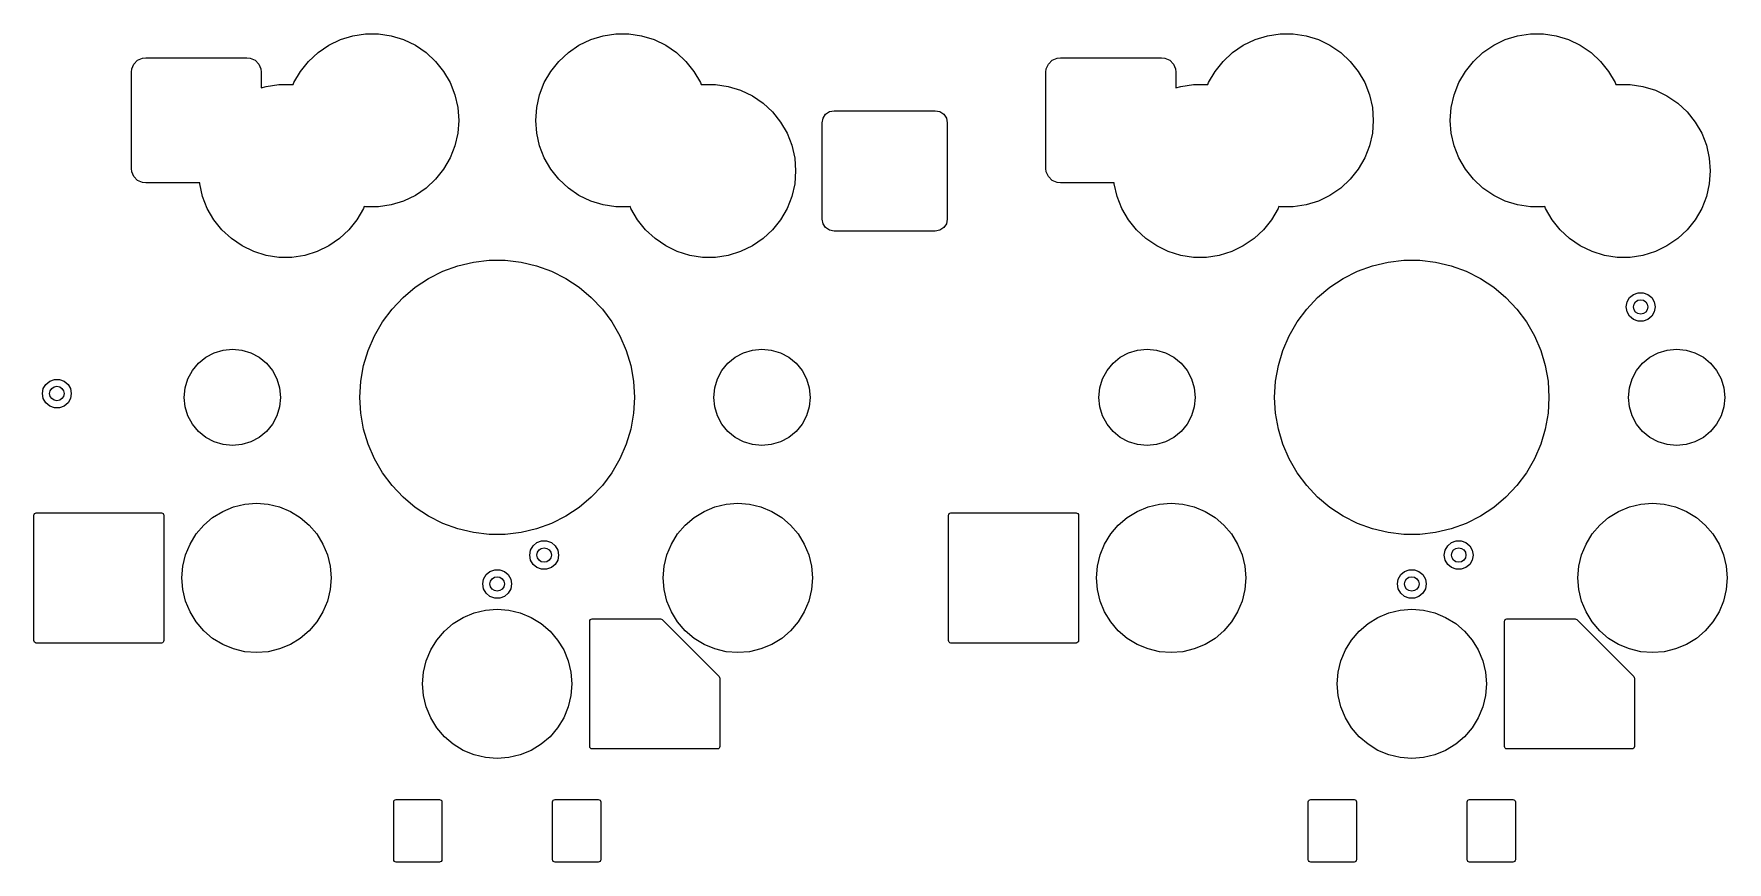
# Model space of a CAD drawing. Extents: x 2.57 to 8.57, y -5.78 to -1.88.
# Drawn here: x 5.727 to 7.111, y -3.582 to -2.905 of the extents above; entities that cross this region are included whole.
import ezdxf

# ---------------------------------------------------------------- set-up
doc = ezdxf.new("R2010")
doc.units = 0
doc.header["$MEASUREMENT"] = 0
doc.layers.add('BLACK', color=7, linetype='CONTINUOUS')

msp = doc.modelspace()

# ---------------------------------------------------------------- linework, layer by layer
at = {"layer": 'BLACK', "linetype": 'CONTINUOUS'}
for p, q in [((5.9773, -2.9101), (5.9874, -2.907)), ((5.9874, -2.907), (5.9979, -2.9054)), ((5.9979, -2.9054), (6.0084, -2.9054)), ((6.0084, -2.9054), (6.0189, -2.907)), ((6.0189, -2.907), (6.029, -2.9101)), ((6.182, -2.9101), (6.1921, -2.907)), ((6.1921, -2.907), (6.2026, -2.9054)), ((6.2026, -2.9054), (6.2132, -2.9054)), ((6.2132, -2.9054), (6.2236, -2.907)), ((6.2236, -2.907), (6.2338, -2.9101)), ((6.7253, -2.9101), (6.7354, -2.907)), ((6.7354, -2.907), (6.7459, -2.9054)), ((6.7459, -2.9054), (6.7565, -2.9054)), ((6.7565, -2.9054), (6.767, -2.907)), ((6.767, -2.907), (6.7771, -2.9101)), ((6.93, -2.9101), (6.9401, -2.907)), ((6.9401, -2.907), (6.9506, -2.9054)), ((6.9506, -2.9054), (6.9612, -2.9054)), ((6.9612, -2.9054), (6.9717, -2.907)), ((6.9717, -2.907), (6.9818, -2.9101)), ((5.9512, -2.9279), (5.959, -2.9207)), ((5.959, -2.9207), (5.9677, -2.9147)), ((5.9677, -2.9147), (5.9773, -2.9101)), ((6.029, -2.9101), (6.0386, -2.9147)), ((6.0386, -2.9147), (6.0473, -2.9207)), ((6.0473, -2.9207), (6.0551, -2.9279)), ((6.1559, -2.9279), (6.1637, -2.9207)), ((6.1637, -2.9207), (6.1724, -2.9147)), ((6.1724, -2.9147), (6.182, -2.9101)), ((6.2338, -2.9101), (6.2433, -2.9147)), ((6.2433, -2.9147), (6.2521, -2.9207)), ((6.2521, -2.9207), (6.2598, -2.9279)), ((6.6992, -2.9279), (6.707, -2.9207)), ((6.707, -2.9207), (6.7157, -2.9147)), ((6.7157, -2.9147), (6.7253, -2.9101)), ((6.7771, -2.9101), (6.7866, -2.9147)), ((6.7866, -2.9147), (6.7954, -2.9207)), ((6.7954, -2.9207), (6.8031, -2.9279)), ((6.904, -2.9279), (6.9117, -2.9207)), ((6.9117, -2.9207), (6.9205, -2.9147)), ((6.9205, -2.9147), (6.93, -2.9101)), ((6.9818, -2.9101), (6.9913, -2.9147)), ((6.9913, -2.9147), (7.0001, -2.9207)), ((7.0001, -2.9207), (7.0079, -2.9279)), ((5.8063, -2.9367), (5.8066, -2.934)), ((5.8066, -2.934), (5.8084, -2.9301)), ((5.8084, -2.9301), (5.8114, -2.927)), ((5.8114, -2.927), (5.8154, -2.9252)), ((5.8154, -2.9252), (5.8181, -2.9249)), ((5.8181, -2.9249), (5.9008, -2.9249)), ((5.9008, -2.9249), (5.9035, -2.9252)), ((5.9035, -2.9252), (5.9075, -2.927)), ((5.9075, -2.927), (5.9105, -2.9301)), ((5.9105, -2.9301), (5.9123, -2.934)), ((5.9123, -2.934), (5.9126, -2.9367)), ((5.9446, -2.9362), (5.9512, -2.9279)), ((6.0551, -2.9279), (6.0617, -2.9362)), ((6.1493, -2.9362), (6.1559, -2.9279)), ((6.2598, -2.9279), (6.2664, -2.9362)), ((6.5543, -2.9367), (6.5546, -2.934)), ((6.5546, -2.934), (6.5564, -2.9301)), ((6.5564, -2.9301), (6.5595, -2.927)), ((6.5595, -2.927), (6.5634, -2.9252)), ((6.5634, -2.9252), (6.5661, -2.9249)), ((6.5661, -2.9249), (6.6488, -2.9249)), ((6.6488, -2.9249), (6.6515, -2.9252)), ((6.6515, -2.9252), (6.6555, -2.927)), ((6.6555, -2.927), (6.6586, -2.9301)), ((6.6586, -2.9301), (6.6603, -2.934)), ((6.6603, -2.934), (6.6606, -2.9367)), ((6.6926, -2.9362), (6.6992, -2.9279)), ((6.8031, -2.9279), (6.8097, -2.9362)), ((6.8974, -2.9362), (6.904, -2.9279)), ((7.0079, -2.9279), (7.0145, -2.9362)), ((5.8063, -3.0155), (5.8063, -2.9367)), ((5.9126, -2.9367), (5.9126, -2.9496)), ((5.9126, -2.9496), (5.9165, -2.9483)), ((5.9165, -2.9483), (5.927, -2.9468)), ((5.927, -2.9468), (5.9376, -2.9468)), ((5.9376, -2.9468), (5.9387, -2.9469)), ((5.9387, -2.9469), (5.9393, -2.9453)), ((5.9393, -2.9453), (5.9446, -2.9362)), ((6.0617, -2.9362), (6.067, -2.9453)), ((6.067, -2.9453), (6.0709, -2.9552)), ((6.1402, -2.9552), (6.144, -2.9453)), ((6.144, -2.9453), (6.1493, -2.9362)), ((6.2664, -2.9362), (6.2717, -2.9453)), ((6.2717, -2.9453), (6.2723, -2.9469)), ((6.2723, -2.9469), (6.2734, -2.9468)), ((6.2734, -2.9468), (6.284, -2.9468)), ((6.284, -2.9468), (6.2945, -2.9483)), ((6.2945, -2.9483), (6.3046, -2.9515)), ((6.5543, -3.0155), (6.5543, -2.9367)), ((6.6606, -2.9367), (6.6606, -2.9496)), ((6.6606, -2.9496), (6.6645, -2.9483)), ((6.6645, -2.9483), (6.675, -2.9468)), ((6.675, -2.9468), (6.6856, -2.9468)), ((6.6856, -2.9468), (6.6867, -2.9469)), ((6.6867, -2.9469), (6.6873, -2.9453)), ((6.6873, -2.9453), (6.6926, -2.9362)), ((6.8097, -2.9362), (6.815, -2.9453)), ((6.815, -2.9453), (6.8189, -2.9552)), ((6.8882, -2.9552), (6.8921, -2.9453)), ((6.8921, -2.9453), (6.8974, -2.9362)), ((7.0145, -2.9362), (7.0198, -2.9453)), ((7.0198, -2.9453), (7.0204, -2.9469)), ((7.0204, -2.9469), (7.0215, -2.9468)), ((7.0215, -2.9468), (7.0321, -2.9468)), ((7.0321, -2.9468), (7.0425, -2.9483)), ((7.0425, -2.9483), (7.0527, -2.9515)), ((6.0709, -2.9552), (6.0732, -2.9655)), ((6.1378, -2.9655), (6.1402, -2.9552)), ((6.3046, -2.9515), (6.3142, -2.9561)), ((6.3142, -2.9561), (6.3229, -2.962)), ((6.3229, -2.962), (6.3307, -2.9692)), ((6.8189, -2.9552), (6.8213, -2.9655)), ((6.8858, -2.9655), (6.8882, -2.9552)), ((7.0527, -2.9515), (7.0622, -2.9561)), ((7.0622, -2.9561), (7.071, -2.962)), ((7.071, -2.962), (7.0787, -2.9692)), ((6.0732, -2.9655), (6.074, -2.9761)), ((6.074, -2.9761), (6.0732, -2.9867)), ((6.137, -2.9761), (6.1378, -2.9655)), ((6.1378, -2.9867), (6.137, -2.9761)), ((6.3307, -2.9692), (6.3373, -2.9775)), ((6.3713, -2.9781), (6.372, -2.9743)), ((6.372, -2.9743), (6.3741, -2.9711)), ((6.3741, -2.9711), (6.3773, -2.969)), ((6.3773, -2.969), (6.3811, -2.9682)), ((6.3811, -2.9682), (6.4638, -2.9682)), ((6.4638, -2.9682), (6.4675, -2.969)), ((6.4675, -2.969), (6.4707, -2.9711)), ((6.4707, -2.9711), (6.4729, -2.9743)), ((6.4729, -2.9743), (6.4736, -2.9781)), ((6.8213, -2.9655), (6.822, -2.9761)), ((6.822, -2.9761), (6.8213, -2.9867)), ((6.885, -2.9761), (6.8858, -2.9655)), ((6.8858, -2.9867), (6.885, -2.9761)), ((7.0787, -2.9692), (7.0853, -2.9775)), ((6.0732, -2.9867), (6.0709, -2.997)), ((6.1402, -2.997), (6.1378, -2.9867)), ((6.3373, -2.9775), (6.3426, -2.9867)), ((6.3426, -2.9867), (6.3465, -2.9965)), ((6.3713, -3.0568), (6.3713, -2.9781)), ((6.4736, -2.9781), (6.4736, -3.0568)), ((6.8213, -2.9867), (6.8189, -2.997)), ((6.8882, -2.997), (6.8858, -2.9867)), ((7.0853, -2.9775), (7.0906, -2.9867)), ((7.0906, -2.9867), (7.0945, -2.9965)), ((6.0709, -2.997), (6.067, -3.0068)), ((6.144, -3.0068), (6.1402, -2.997)), ((6.3465, -2.9965), (6.3488, -3.0069)), ((6.8189, -2.997), (6.815, -3.0068)), ((6.8921, -3.0068), (6.8882, -2.997)), ((7.0945, -2.9965), (7.0968, -3.0069)), ((5.8066, -3.0182), (5.8063, -3.0155)), ((5.8084, -3.0221), (5.8066, -3.0182)), ((6.0617, -3.016), (6.0551, -3.0243)), ((6.067, -3.0068), (6.0617, -3.016)), ((6.1493, -3.016), (6.144, -3.0068)), ((6.1559, -3.0243), (6.1493, -3.016)), ((6.3488, -3.0069), (6.3496, -3.0174)), ((6.3496, -3.0174), (6.3488, -3.028)), ((6.5546, -3.0182), (6.5543, -3.0155)), ((6.5564, -3.0221), (6.5546, -3.0182)), ((6.8097, -3.016), (6.8031, -3.0243)), ((6.815, -3.0068), (6.8097, -3.016)), ((6.8974, -3.016), (6.8921, -3.0068)), ((6.904, -3.0243), (6.8974, -3.016)), ((7.0968, -3.0069), (7.0976, -3.0174)), ((7.0976, -3.0174), (7.0968, -3.028)), ((5.8114, -3.0252), (5.8084, -3.0221)), ((5.8154, -3.027), (5.8114, -3.0252)), ((5.8181, -3.0273), (5.8154, -3.027)), ((5.8622, -3.0273), (5.8181, -3.0273)), ((5.8622, -3.028), (5.8622, -3.0273)), ((5.8646, -3.0383), (5.8622, -3.028)), ((6.0473, -3.0315), (6.0386, -3.0375)), ((6.0551, -3.0243), (6.0473, -3.0315)), ((6.1637, -3.0315), (6.1559, -3.0243)), ((6.1724, -3.0375), (6.1637, -3.0315)), ((6.3488, -3.028), (6.3465, -3.0383)), ((6.5595, -3.0252), (6.5564, -3.0221)), ((6.5634, -3.027), (6.5595, -3.0252)), ((6.5661, -3.0273), (6.5634, -3.027)), ((6.6102, -3.0273), (6.5661, -3.0273)), ((6.6102, -3.028), (6.6102, -3.0273)), ((6.6126, -3.0383), (6.6102, -3.028)), ((6.7954, -3.0315), (6.7866, -3.0375)), ((6.8031, -3.0243), (6.7954, -3.0315)), ((6.9117, -3.0315), (6.904, -3.0243)), ((6.9205, -3.0375), (6.9117, -3.0315)), ((7.0968, -3.028), (7.0945, -3.0383)), ((5.8684, -3.0482), (5.8646, -3.0383)), ((5.9968, -3.0466), (5.9961, -3.0482)), ((5.9979, -3.0468), (5.9968, -3.0466)), ((6.0189, -3.0452), (6.0084, -3.0468)), ((6.029, -3.0421), (6.0189, -3.0452)), ((6.0386, -3.0375), (6.029, -3.0421)), ((6.182, -3.0421), (6.1724, -3.0375)), ((6.1921, -3.0452), (6.182, -3.0421)), ((6.2026, -3.0468), (6.1921, -3.0452)), ((6.2143, -3.0466), (6.2132, -3.0468)), ((6.2149, -3.0482), (6.2143, -3.0466)), ((6.3465, -3.0383), (6.3426, -3.0482)), ((6.6165, -3.0482), (6.6126, -3.0383)), ((6.7448, -3.0466), (6.7442, -3.0482)), ((6.7459, -3.0468), (6.7448, -3.0466)), ((6.767, -3.0452), (6.7565, -3.0468)), ((6.7771, -3.0421), (6.767, -3.0452)), ((6.7866, -3.0375), (6.7771, -3.0421)), ((6.93, -3.0421), (6.9205, -3.0375)), ((6.9401, -3.0452), (6.93, -3.0421)), ((6.9506, -3.0468), (6.9401, -3.0452)), ((6.9623, -3.0466), (6.9612, -3.0468)), ((6.9629, -3.0482), (6.9623, -3.0466)), ((7.0945, -3.0383), (7.0906, -3.0482)), ((5.8737, -3.0574), (5.8684, -3.0482)), ((5.8803, -3.0656), (5.8737, -3.0574)), ((5.9908, -3.0574), (5.9842, -3.0656)), ((5.9961, -3.0482), (5.9908, -3.0574)), ((6.0084, -3.0468), (5.9979, -3.0468)), ((6.2132, -3.0468), (6.2026, -3.0468)), ((6.2202, -3.0574), (6.2149, -3.0482)), ((6.2268, -3.0656), (6.2202, -3.0574)), ((6.3373, -3.0574), (6.3307, -3.0656)), ((6.3426, -3.0482), (6.3373, -3.0574)), ((6.372, -3.0606), (6.3713, -3.0568)), ((6.4736, -3.0568), (6.4729, -3.0606)), ((6.6218, -3.0574), (6.6165, -3.0482)), ((6.6284, -3.0656), (6.6218, -3.0574)), ((6.7389, -3.0574), (6.7323, -3.0656)), ((6.7442, -3.0482), (6.7389, -3.0574)), ((6.7565, -3.0468), (6.7459, -3.0468)), ((6.9612, -3.0468), (6.9506, -3.0468)), ((6.9682, -3.0574), (6.9629, -3.0482)), ((6.9748, -3.0656), (6.9682, -3.0574)), ((7.0853, -3.0574), (7.0787, -3.0656)), ((7.0906, -3.0482), (7.0853, -3.0574)), ((5.8881, -3.0728), (5.8803, -3.0656)), ((5.8969, -3.0788), (5.8881, -3.0728)), ((5.9765, -3.0728), (5.9677, -3.0788)), ((5.9842, -3.0656), (5.9765, -3.0728)), ((6.2346, -3.0728), (6.2268, -3.0656)), ((6.2433, -3.0788), (6.2346, -3.0728)), ((6.3229, -3.0728), (6.3142, -3.0788)), ((6.3307, -3.0656), (6.3229, -3.0728)), ((6.3741, -3.0638), (6.372, -3.0606)), ((6.3773, -3.0659), (6.3741, -3.0638)), ((6.3811, -3.0666), (6.3773, -3.0659)), ((6.4638, -3.0666), (6.3811, -3.0666)), ((6.4675, -3.0659), (6.4638, -3.0666)), ((6.4707, -3.0638), (6.4675, -3.0659)), ((6.4729, -3.0606), (6.4707, -3.0638)), ((6.6361, -3.0728), (6.6284, -3.0656)), ((6.6449, -3.0788), (6.6361, -3.0728)), ((6.7245, -3.0728), (6.7157, -3.0788)), ((6.7323, -3.0656), (6.7245, -3.0728)), ((6.9826, -3.0728), (6.9748, -3.0656)), ((6.9913, -3.0788), (6.9826, -3.0728)), ((7.071, -3.0728), (7.0622, -3.0788)), ((7.0787, -3.0656), (7.071, -3.0728)), ((5.9064, -3.0834), (5.8969, -3.0788)), ((5.9165, -3.0865), (5.9064, -3.0834)), ((5.927, -3.0881), (5.9165, -3.0865)), ((5.9376, -3.0881), (5.927, -3.0881)), ((5.9481, -3.0865), (5.9376, -3.0881)), ((5.9582, -3.0834), (5.9481, -3.0865)), ((5.9677, -3.0788), (5.9582, -3.0834)), ((6.2528, -3.0834), (6.2433, -3.0788)), ((6.263, -3.0865), (6.2528, -3.0834)), ((6.2734, -3.0881), (6.263, -3.0865)), ((6.284, -3.0881), (6.2734, -3.0881)), ((6.2945, -3.0865), (6.284, -3.0881)), ((6.3046, -3.0834), (6.2945, -3.0865)), ((6.3142, -3.0788), (6.3046, -3.0834)), ((6.6544, -3.0834), (6.6449, -3.0788)), ((6.6645, -3.0865), (6.6544, -3.0834)), ((6.675, -3.0881), (6.6645, -3.0865)), ((6.6856, -3.0881), (6.675, -3.0881)), ((6.6961, -3.0865), (6.6856, -3.0881)), ((6.7062, -3.0834), (6.6961, -3.0865)), ((6.7157, -3.0788), (6.7062, -3.0834)), ((7.0009, -3.0834), (6.9913, -3.0788)), ((7.011, -3.0865), (7.0009, -3.0834)), ((7.0215, -3.0881), (7.011, -3.0865)), ((7.0321, -3.0881), (7.0215, -3.0881)), ((7.0425, -3.0865), (7.0321, -3.0881)), ((7.0527, -3.0834), (7.0425, -3.0865)), ((7.0622, -3.0788), (7.0527, -3.0834)), ((6.0494, -3.1053), (6.0611, -3.0994)), ((6.0611, -3.0994), (6.0733, -3.095)), ((6.0733, -3.095), (6.086, -3.092)), ((6.086, -3.092), (6.099, -3.0905)), ((6.099, -3.0905), (6.112, -3.0905)), ((6.112, -3.0905), (6.125, -3.092)), ((6.125, -3.092), (6.1377, -3.095)), ((6.1377, -3.095), (6.15, -3.0994)), ((6.15, -3.0994), (6.1616, -3.1053)), ((6.7974, -3.1053), (6.8091, -3.0994)), ((6.8091, -3.0994), (6.8214, -3.095)), ((6.8214, -3.095), (6.8341, -3.092)), ((6.8341, -3.092), (6.847, -3.0905)), ((6.847, -3.0905), (6.8601, -3.0905)), ((6.8601, -3.0905), (6.873, -3.092)), ((6.873, -3.092), (6.8857, -3.095)), ((6.8857, -3.095), (6.898, -3.0994)), ((6.898, -3.0994), (6.9096, -3.1053)), ((6.0285, -3.1209), (6.0385, -3.1125)), ((6.0385, -3.1125), (6.0494, -3.1053)), ((6.1616, -3.1053), (6.1725, -3.1125)), ((6.1725, -3.1125), (6.1825, -3.1209)), ((6.7765, -3.1209), (6.7865, -3.1125)), ((6.7865, -3.1125), (6.7974, -3.1053)), ((6.9096, -3.1053), (6.9205, -3.1125)), ((6.9205, -3.1125), (6.9305, -3.1209)), ((6.0196, -3.1304), (6.0285, -3.1209)), ((6.1825, -3.1209), (6.1915, -3.1304)), ((6.7676, -3.1304), (6.7765, -3.1209)), ((6.9305, -3.1209), (6.9395, -3.1304)), ((7.0289, -3.1286), (7.0296, -3.1245)), ((7.0296, -3.1326), (7.0289, -3.1286)), ((7.0296, -3.1245), (7.0317, -3.121)), ((7.0317, -3.121), (7.0348, -3.1184)), ((7.0348, -3.1184), (7.0387, -3.117)), ((7.0387, -3.117), (7.0428, -3.117)), ((7.0428, -3.117), (7.0466, -3.1184)), ((7.0466, -3.1184), (7.0498, -3.121)), ((7.0498, -3.121), (7.0518, -3.1245)), ((7.0518, -3.1245), (7.0525, -3.1286)), ((7.0525, -3.1286), (7.0518, -3.1326)), ((6.0052, -3.1521), (6.0118, -3.1408)), ((6.0118, -3.1408), (6.0196, -3.1304)), ((6.1915, -3.1304), (6.1993, -3.1408)), ((6.1993, -3.1408), (6.2058, -3.1521)), ((6.7533, -3.1521), (6.7598, -3.1408)), ((6.7598, -3.1408), (6.7676, -3.1304)), ((6.9395, -3.1304), (6.9473, -3.1408)), ((6.9473, -3.1408), (6.9538, -3.1521)), ((7.0317, -3.1362), (7.0296, -3.1326)), ((7.0348, -3.1388), (7.0317, -3.1362)), ((7.0387, -3.1402), (7.0348, -3.1388)), ((7.0428, -3.1402), (7.0387, -3.1402)), ((7.0466, -3.1388), (7.0428, -3.1402)), ((7.0498, -3.1362), (7.0466, -3.1388)), ((7.0518, -3.1326), (7.0498, -3.1362)), ((6.0001, -3.1641), (6.0052, -3.1521)), ((6.2058, -3.1521), (6.2109, -3.1641)), ((6.7481, -3.1641), (6.7533, -3.1521)), ((6.9538, -3.1521), (6.959, -3.1641)), ((5.8611, -3.1746), (5.8671, -3.1697)), ((5.8671, -3.1697), (5.8739, -3.1661)), ((5.8739, -3.1661), (5.8813, -3.1639)), ((5.8813, -3.1639), (5.889, -3.1631)), ((5.889, -3.1631), (5.8967, -3.1639)), ((5.8967, -3.1639), (5.904, -3.1661)), ((5.904, -3.1661), (5.9108, -3.1697)), ((5.9108, -3.1697), (5.9168, -3.1746)), ((5.9963, -3.1766), (6.0001, -3.1641)), ((6.2109, -3.1641), (6.2147, -3.1766)), ((6.2942, -3.1746), (6.3002, -3.1697)), ((6.3002, -3.1697), (6.307, -3.1661)), ((6.307, -3.1661), (6.3144, -3.1639)), ((6.3144, -3.1639), (6.322, -3.1631)), ((6.322, -3.1631), (6.3297, -3.1639)), ((6.3297, -3.1639), (6.3371, -3.1661)), ((6.3371, -3.1661), (6.3439, -3.1697)), ((6.3439, -3.1697), (6.3499, -3.1746)), ((6.6092, -3.1746), (6.6151, -3.1697)), ((6.6151, -3.1697), (6.6219, -3.1661)), ((6.6219, -3.1661), (6.6293, -3.1639)), ((6.6293, -3.1639), (6.637, -3.1631)), ((6.637, -3.1631), (6.6447, -3.1639)), ((6.6447, -3.1639), (6.6521, -3.1661)), ((6.6521, -3.1661), (6.6589, -3.1697)), ((6.6589, -3.1697), (6.6648, -3.1746)), ((6.7444, -3.1766), (6.7481, -3.1641)), ((6.959, -3.1641), (6.9627, -3.1766)), ((7.0422, -3.1746), (7.0482, -3.1697)), ((7.0482, -3.1697), (7.055, -3.1661)), ((7.055, -3.1661), (7.0624, -3.1639)), ((7.0624, -3.1639), (7.0701, -3.1631)), ((7.0701, -3.1631), (7.0778, -3.1639)), ((7.0778, -3.1639), (7.0851, -3.1661)), ((7.0851, -3.1661), (7.092, -3.1697)), ((7.092, -3.1697), (7.0979, -3.1746)), ((5.8526, -3.1874), (5.8562, -3.1806)), ((5.8562, -3.1806), (5.8611, -3.1746)), ((5.9168, -3.1746), (5.9217, -3.1806)), ((5.9217, -3.1806), (5.9253, -3.1874)), ((5.9941, -3.1894), (5.9963, -3.1766)), ((6.2147, -3.1766), (6.217, -3.1894)), ((6.2857, -3.1874), (6.2893, -3.1806)), ((6.2893, -3.1806), (6.2942, -3.1746)), ((6.3499, -3.1746), (6.3548, -3.1806)), ((6.3548, -3.1806), (6.3584, -3.1874)), ((6.6006, -3.1874), (6.6043, -3.1806)), ((6.6043, -3.1806), (6.6092, -3.1746)), ((6.6648, -3.1746), (6.6697, -3.1806)), ((6.6697, -3.1806), (6.6734, -3.1874)), ((6.7421, -3.1894), (6.7444, -3.1766)), ((6.9627, -3.1766), (6.965, -3.1894)), ((7.0337, -3.1874), (7.0373, -3.1806)), ((7.0373, -3.1806), (7.0422, -3.1746)), ((7.0979, -3.1746), (7.1028, -3.1806)), ((7.1028, -3.1806), (7.1065, -3.1874)), ((5.7336, -3.1994), (5.7343, -3.1954)), ((5.7343, -3.1954), (5.7364, -3.1919)), ((5.7364, -3.1919), (5.7395, -3.1892)), ((5.7395, -3.1892), (5.7434, -3.1878)), ((5.7434, -3.1878), (5.7475, -3.1878)), ((5.7475, -3.1878), (5.7513, -3.1892)), ((5.7513, -3.1892), (5.7545, -3.1919)), ((5.7545, -3.1919), (5.7565, -3.1954)), ((5.7565, -3.1954), (5.7572, -3.1994)), ((5.8496, -3.2025), (5.8504, -3.1948)), ((5.8504, -3.1948), (5.8526, -3.1874)), ((5.9253, -3.1874), (5.9276, -3.1948)), ((5.9276, -3.1948), (5.9283, -3.2025)), ((5.9933, -3.2025), (5.9941, -3.1894)), ((6.217, -3.1894), (6.2177, -3.2025)), ((6.2827, -3.2025), (6.2834, -3.1948)), ((6.2834, -3.1948), (6.2857, -3.1874)), ((6.3584, -3.1874), (6.3607, -3.1948)), ((6.3607, -3.1948), (6.3614, -3.2025)), ((6.5976, -3.2025), (6.5984, -3.1948)), ((6.5984, -3.1948), (6.6006, -3.1874)), ((6.6734, -3.1874), (6.6756, -3.1948)), ((6.6756, -3.1948), (6.6764, -3.2025)), ((6.7413, -3.2025), (6.7421, -3.1894)), ((6.965, -3.1894), (6.9657, -3.2025)), ((7.0307, -3.2025), (7.0315, -3.1948)), ((7.0315, -3.1948), (7.0337, -3.1874)), ((7.1065, -3.1874), (7.1087, -3.1948)), ((7.1087, -3.1948), (7.1094, -3.2025)), ((5.7343, -3.2035), (5.7336, -3.1994)), ((5.7364, -3.207), (5.7343, -3.2035)), ((5.7395, -3.2097), (5.7364, -3.207)), ((5.7434, -3.2111), (5.7395, -3.2097)), ((5.7475, -3.2111), (5.7434, -3.2111)), ((5.7513, -3.2097), (5.7475, -3.2111)), ((5.7545, -3.207), (5.7513, -3.2097)), ((5.7565, -3.2035), (5.7545, -3.207)), ((5.7572, -3.1994), (5.7565, -3.2035)), ((5.8504, -3.2102), (5.8496, -3.2025)), ((5.8526, -3.2175), (5.8504, -3.2102)), ((5.9276, -3.2102), (5.9253, -3.2175)), ((5.9283, -3.2025), (5.9276, -3.2102)), ((5.9941, -3.2155), (5.9933, -3.2025)), ((6.2177, -3.2025), (6.217, -3.2155)), ((6.2834, -3.2102), (6.2827, -3.2025)), ((6.2857, -3.2175), (6.2834, -3.2102)), ((6.3607, -3.2102), (6.3584, -3.2175)), ((6.3614, -3.2025), (6.3607, -3.2102)), ((6.5984, -3.2102), (6.5976, -3.2025)), ((6.6006, -3.2175), (6.5984, -3.2102)), ((6.6756, -3.2102), (6.6734, -3.2175)), ((6.6764, -3.2025), (6.6756, -3.2102)), ((6.7421, -3.2155), (6.7413, -3.2025)), ((6.9657, -3.2025), (6.965, -3.2155)), ((7.0315, -3.2102), (7.0307, -3.2025)), ((7.0337, -3.2175), (7.0315, -3.2102)), ((7.1087, -3.2102), (7.1065, -3.2175)), ((7.1094, -3.2025), (7.1087, -3.2102)), ((5.8562, -3.2243), (5.8526, -3.2175)), ((5.8611, -3.2303), (5.8562, -3.2243)), ((5.9217, -3.2243), (5.9168, -3.2303)), ((5.9253, -3.2175), (5.9217, -3.2243)), ((5.9963, -3.2284), (5.9941, -3.2155)), ((6.217, -3.2155), (6.2147, -3.2284)), ((6.2893, -3.2243), (6.2857, -3.2175)), ((6.2942, -3.2303), (6.2893, -3.2243)), ((6.3548, -3.2243), (6.3499, -3.2303)), ((6.3584, -3.2175), (6.3548, -3.2243)), ((6.6043, -3.2243), (6.6006, -3.2175)), ((6.6092, -3.2303), (6.6043, -3.2243)), ((6.6697, -3.2243), (6.6648, -3.2303)), ((6.6734, -3.2175), (6.6697, -3.2243)), ((6.7444, -3.2284), (6.7421, -3.2155)), ((6.965, -3.2155), (6.9627, -3.2284)), ((7.0373, -3.2243), (7.0337, -3.2175)), ((7.0422, -3.2303), (7.0373, -3.2243)), ((7.1028, -3.2243), (7.0979, -3.2303)), ((7.1065, -3.2175), (7.1028, -3.2243)), ((5.8671, -3.2352), (5.8611, -3.2303)), ((5.8739, -3.2388), (5.8671, -3.2352)), ((5.8813, -3.2411), (5.8739, -3.2388)), ((5.904, -3.2388), (5.8967, -3.2411)), ((5.9108, -3.2352), (5.904, -3.2388)), ((5.9168, -3.2303), (5.9108, -3.2352)), ((6.0001, -3.2409), (5.9963, -3.2284)), ((6.2147, -3.2284), (6.2109, -3.2409)), ((6.3002, -3.2352), (6.2942, -3.2303)), ((6.307, -3.2388), (6.3002, -3.2352)), ((6.3144, -3.2411), (6.307, -3.2388)), ((6.3371, -3.2388), (6.3297, -3.2411)), ((6.3439, -3.2352), (6.3371, -3.2388)), ((6.3499, -3.2303), (6.3439, -3.2352)), ((6.6151, -3.2352), (6.6092, -3.2303)), ((6.6219, -3.2388), (6.6151, -3.2352)), ((6.6293, -3.2411), (6.6219, -3.2388)), ((6.6521, -3.2388), (6.6447, -3.2411)), ((6.6589, -3.2352), (6.6521, -3.2388)), ((6.6648, -3.2303), (6.6589, -3.2352)), ((6.7481, -3.2409), (6.7444, -3.2284)), ((6.9627, -3.2284), (6.959, -3.2409)), ((7.0482, -3.2352), (7.0422, -3.2303)), ((7.055, -3.2388), (7.0482, -3.2352)), ((7.0624, -3.2411), (7.055, -3.2388)), ((7.0851, -3.2388), (7.0778, -3.2411)), ((7.092, -3.2352), (7.0851, -3.2388)), ((7.0979, -3.2303), (7.092, -3.2352)), ((5.889, -3.2418), (5.8813, -3.2411)), ((5.8967, -3.2411), (5.889, -3.2418)), ((6.0052, -3.2528), (6.0001, -3.2409)), ((6.0118, -3.2641), (6.0052, -3.2528)), ((6.2058, -3.2528), (6.1993, -3.2641)), ((6.2109, -3.2409), (6.2058, -3.2528)), ((6.322, -3.2418), (6.3144, -3.2411)), ((6.3297, -3.2411), (6.322, -3.2418)), ((6.637, -3.2418), (6.6293, -3.2411)), ((6.6447, -3.2411), (6.637, -3.2418)), ((6.7533, -3.2528), (6.7481, -3.2409)), ((6.7598, -3.2641), (6.7533, -3.2528)), ((6.9538, -3.2528), (6.9473, -3.2641)), ((6.959, -3.2409), (6.9538, -3.2528)), ((7.0701, -3.2418), (7.0624, -3.2411)), ((7.0778, -3.2411), (7.0701, -3.2418)), ((6.0196, -3.2746), (6.0118, -3.2641)), ((6.1993, -3.2641), (6.1915, -3.2746)), ((6.7676, -3.2746), (6.7598, -3.2641)), ((6.9473, -3.2641), (6.9395, -3.2746)), ((6.0285, -3.2841), (6.0196, -3.2746)), ((6.1915, -3.2746), (6.1825, -3.2841)), ((6.7765, -3.2841), (6.7676, -3.2746)), ((6.9395, -3.2746), (6.9305, -3.2841)), ((5.8728, -3.3007), (5.881, -3.2957)), ((5.881, -3.2957), (5.8898, -3.2921)), ((5.8898, -3.2921), (5.8991, -3.2898)), ((5.8991, -3.2898), (5.9087, -3.2891)), ((5.9087, -3.2891), (5.9182, -3.2898)), ((5.9182, -3.2898), (5.9275, -3.2921)), ((5.9275, -3.2921), (5.9364, -3.2957)), ((5.9364, -3.2957), (5.9445, -3.3007)), ((6.0385, -3.2925), (6.0285, -3.2841)), ((6.0494, -3.2996), (6.0385, -3.2925)), ((6.1725, -3.2925), (6.1616, -3.2996)), ((6.1825, -3.2841), (6.1725, -3.2925)), ((6.2665, -3.3007), (6.2747, -3.2957)), ((6.2747, -3.2957), (6.2835, -3.2921)), ((6.2835, -3.2921), (6.2928, -3.2898)), ((6.2928, -3.2898), (6.3024, -3.2891)), ((6.3024, -3.2891), (6.3119, -3.2898)), ((6.3119, -3.2898), (6.3212, -3.2921)), ((6.3212, -3.2921), (6.3301, -3.2957)), ((6.3301, -3.2957), (6.3382, -3.3007)), ((6.6208, -3.3007), (6.629, -3.2957)), ((6.629, -3.2957), (6.6378, -3.2921)), ((6.6378, -3.2921), (6.6471, -3.2898)), ((6.6471, -3.2898), (6.6567, -3.2891)), ((6.6567, -3.2891), (6.6662, -3.2898)), ((6.6662, -3.2898), (6.6756, -3.2921)), ((6.6756, -3.2921), (6.6844, -3.2957)), ((6.6844, -3.2957), (6.6926, -3.3007)), ((6.7865, -3.2925), (6.7765, -3.2841)), ((6.7974, -3.2996), (6.7865, -3.2925)), ((6.9205, -3.2925), (6.9096, -3.2996)), ((6.9305, -3.2841), (6.9205, -3.2925)), ((7.0145, -3.3007), (7.0227, -3.2957)), ((7.0227, -3.2957), (7.0315, -3.2921)), ((7.0315, -3.2921), (7.0408, -3.2898)), ((7.0408, -3.2898), (7.0504, -3.2891)), ((7.0504, -3.2891), (7.0599, -3.2898)), ((7.0599, -3.2898), (7.0693, -3.2921)), ((7.0693, -3.2921), (7.0781, -3.2957)), ((7.0781, -3.2957), (7.0863, -3.3007)), ((5.7266, -3.2989), (5.7267, -3.2982)), ((5.7266, -3.4013), (5.7266, -3.2989)), ((5.7267, -3.2982), (5.7272, -3.2975)), ((5.7272, -3.2975), (5.7278, -3.2971)), ((5.7278, -3.2971), (5.7285, -3.297)), ((5.7285, -3.297), (5.8309, -3.297)), ((5.8309, -3.297), (5.8317, -3.2971)), ((5.8317, -3.2971), (5.8323, -3.2975)), ((5.8323, -3.2975), (5.8327, -3.2982)), ((5.8327, -3.2982), (5.8329, -3.2989)), ((5.8329, -3.2989), (5.8329, -3.4013)), ((5.8593, -3.3142), (5.8655, -3.307)), ((5.8655, -3.307), (5.8728, -3.3007)), ((5.9445, -3.3007), (5.9518, -3.307)), ((5.9518, -3.307), (5.958, -3.3142)), ((6.0611, -3.3055), (6.0494, -3.2996)), ((6.0733, -3.31), (6.0611, -3.3055)), ((6.15, -3.3055), (6.1377, -3.31)), ((6.1616, -3.2996), (6.15, -3.3055)), ((6.253, -3.3142), (6.2592, -3.307)), ((6.2592, -3.307), (6.2665, -3.3007)), ((6.3382, -3.3007), (6.3455, -3.307)), ((6.3455, -3.307), (6.3517, -3.3142)), ((6.4746, -3.2989), (6.4748, -3.2982)), ((6.4746, -3.4013), (6.4746, -3.2989)), ((6.4748, -3.2982), (6.4752, -3.2975)), ((6.4752, -3.2975), (6.4758, -3.2971)), ((6.4758, -3.2971), (6.4766, -3.297)), ((6.4766, -3.297), (6.5789, -3.297)), ((6.5789, -3.297), (6.5797, -3.2971)), ((6.5797, -3.2971), (6.5803, -3.2975)), ((6.5803, -3.2975), (6.5808, -3.2982)), ((6.5808, -3.2982), (6.5809, -3.2989)), ((6.5809, -3.2989), (6.5809, -3.4013)), ((6.6073, -3.3142), (6.6135, -3.307)), ((6.6135, -3.307), (6.6208, -3.3007)), ((6.6926, -3.3007), (6.6998, -3.307)), ((6.6998, -3.307), (6.7061, -3.3142)), ((6.8091, -3.3055), (6.7974, -3.2996)), ((6.8214, -3.31), (6.8091, -3.3055)), ((6.898, -3.3055), (6.8857, -3.31)), ((6.9096, -3.2996), (6.898, -3.3055)), ((7.001, -3.3142), (7.0072, -3.307)), ((7.0072, -3.307), (7.0145, -3.3007)), ((7.0863, -3.3007), (7.0935, -3.307)), ((7.0935, -3.307), (7.0998, -3.3142)), ((5.8506, -3.3313), (5.8543, -3.3224)), ((5.8543, -3.3224), (5.8593, -3.3142)), ((5.958, -3.3142), (5.963, -3.3224)), ((5.963, -3.3224), (5.9667, -3.3313)), ((6.086, -3.313), (6.0733, -3.31)), ((6.099, -3.3145), (6.086, -3.313)), ((6.112, -3.3145), (6.099, -3.3145)), ((6.125, -3.313), (6.112, -3.3145)), ((6.1377, -3.31), (6.125, -3.313)), ((6.1348, -3.3238), (6.138, -3.3212)), ((6.138, -3.3212), (6.1418, -3.3198)), ((6.1418, -3.3198), (6.1459, -3.3198)), ((6.1459, -3.3198), (6.1498, -3.3212)), ((6.1498, -3.3212), (6.1529, -3.3238)), ((6.2443, -3.3313), (6.248, -3.3224)), ((6.248, -3.3224), (6.253, -3.3142)), ((6.3517, -3.3142), (6.3567, -3.3224)), ((6.3567, -3.3224), (6.3604, -3.3313)), ((6.5987, -3.3313), (6.6023, -3.3224)), ((6.6023, -3.3224), (6.6073, -3.3142)), ((6.7061, -3.3142), (6.7111, -3.3224)), ((6.7111, -3.3224), (6.7147, -3.3313)), ((6.8341, -3.313), (6.8214, -3.31)), ((6.847, -3.3145), (6.8341, -3.313)), ((6.8601, -3.3145), (6.847, -3.3145)), ((6.873, -3.313), (6.8601, -3.3145)), ((6.8857, -3.31), (6.873, -3.313)), ((6.8829, -3.3238), (6.886, -3.3212)), ((6.886, -3.3212), (6.8899, -3.3198)), ((6.8899, -3.3198), (6.894, -3.3198)), ((6.894, -3.3198), (6.8978, -3.3212)), ((6.8978, -3.3212), (6.901, -3.3238)), ((6.9924, -3.3313), (6.996, -3.3224)), ((6.996, -3.3224), (7.001, -3.3142)), ((7.0998, -3.3142), (7.1048, -3.3224)), ((7.1048, -3.3224), (7.1084, -3.3313)), ((5.8484, -3.3406), (5.8506, -3.3313)), ((5.9667, -3.3313), (5.9689, -3.3406)), ((6.1321, -3.3314), (6.1328, -3.3274)), ((6.1328, -3.3355), (6.1321, -3.3314)), ((6.1328, -3.3274), (6.1348, -3.3238)), ((6.1348, -3.339), (6.1328, -3.3355)), ((6.1529, -3.3238), (6.155, -3.3274)), ((6.155, -3.3355), (6.1529, -3.339)), ((6.155, -3.3274), (6.1557, -3.3314)), ((6.1557, -3.3314), (6.155, -3.3355)), ((6.2421, -3.3406), (6.2443, -3.3313)), ((6.3604, -3.3313), (6.3626, -3.3406)), ((6.5964, -3.3406), (6.5987, -3.3313)), ((6.7147, -3.3313), (6.717, -3.3406)), ((6.8801, -3.3314), (6.8808, -3.3274)), ((6.8808, -3.3355), (6.8801, -3.3314)), ((6.8808, -3.3274), (6.8829, -3.3238)), ((6.8829, -3.339), (6.8808, -3.3355)), ((6.901, -3.3238), (6.903, -3.3274)), ((6.903, -3.3355), (6.901, -3.339)), ((6.903, -3.3274), (6.9037, -3.3314)), ((6.9037, -3.3314), (6.903, -3.3355)), ((6.9901, -3.3406), (6.9924, -3.3313)), ((7.1084, -3.3313), (7.1107, -3.3406)), ((5.8476, -3.3501), (5.8484, -3.3406)), ((5.8484, -3.3597), (5.8476, -3.3501)), ((5.9689, -3.3406), (5.9697, -3.3501)), ((5.9697, -3.3501), (5.9689, -3.3597)), ((6.0937, -3.355), (6.0944, -3.351)), ((6.0944, -3.351), (6.0965, -3.3474)), ((6.0965, -3.3474), (6.0996, -3.3448)), ((6.0996, -3.3448), (6.1035, -3.3434)), ((6.1035, -3.3434), (6.1076, -3.3434)), ((6.1076, -3.3434), (6.1114, -3.3448)), ((6.1114, -3.3448), (6.1146, -3.3474)), ((6.1146, -3.3474), (6.1166, -3.351)), ((6.1166, -3.351), (6.1173, -3.355)), ((6.138, -3.3416), (6.1348, -3.339)), ((6.1418, -3.343), (6.138, -3.3416)), ((6.1459, -3.343), (6.1418, -3.343)), ((6.1498, -3.3416), (6.1459, -3.343)), ((6.1529, -3.339), (6.1498, -3.3416)), ((6.2413, -3.3501), (6.2421, -3.3406)), ((6.2421, -3.3597), (6.2413, -3.3501)), ((6.3626, -3.3406), (6.3634, -3.3501)), ((6.3634, -3.3501), (6.3626, -3.3597)), ((6.5957, -3.3501), (6.5964, -3.3406)), ((6.5964, -3.3597), (6.5957, -3.3501)), ((6.717, -3.3406), (6.7177, -3.3501)), ((6.7177, -3.3501), (6.717, -3.3597)), ((6.8417, -3.355), (6.8424, -3.351)), ((6.8424, -3.351), (6.8445, -3.3474)), ((6.8445, -3.3474), (6.8476, -3.3448)), ((6.8476, -3.3448), (6.8515, -3.3434)), ((6.8515, -3.3434), (6.8556, -3.3434)), ((6.8556, -3.3434), (6.8594, -3.3448)), ((6.8594, -3.3448), (6.8626, -3.3474)), ((6.8626, -3.3474), (6.8646, -3.351)), ((6.8646, -3.351), (6.8654, -3.355)), ((6.886, -3.3416), (6.8829, -3.339)), ((6.8899, -3.343), (6.886, -3.3416)), ((6.894, -3.343), (6.8899, -3.343)), ((6.8978, -3.3416), (6.894, -3.343)), ((6.901, -3.339), (6.8978, -3.3416)), ((6.9894, -3.3501), (6.9901, -3.3406)), ((6.9901, -3.3597), (6.9894, -3.3501)), ((7.1107, -3.3406), (7.1114, -3.3501)), ((7.1114, -3.3501), (7.1107, -3.3597)), ((5.8506, -3.369), (5.8484, -3.3597)), ((5.9689, -3.3597), (5.9667, -3.369)), ((6.0944, -3.3591), (6.0937, -3.355)), ((6.0965, -3.3626), (6.0944, -3.3591)), ((6.0996, -3.3653), (6.0965, -3.3626)), ((6.1146, -3.3626), (6.1114, -3.3653)), ((6.1166, -3.3591), (6.1146, -3.3626)), ((6.1173, -3.355), (6.1166, -3.3591)), ((6.2443, -3.369), (6.2421, -3.3597)), ((6.3626, -3.3597), (6.3604, -3.369)), ((6.5987, -3.369), (6.5964, -3.3597)), ((6.717, -3.3597), (6.7147, -3.369)), ((6.8424, -3.3591), (6.8417, -3.355)), ((6.8445, -3.3626), (6.8424, -3.3591)), ((6.8476, -3.3653), (6.8445, -3.3626)), ((6.8626, -3.3626), (6.8594, -3.3653)), ((6.8646, -3.3591), (6.8626, -3.3626)), ((6.8654, -3.355), (6.8646, -3.3591)), ((6.9924, -3.369), (6.9901, -3.3597)), ((7.1107, -3.3597), (7.1084, -3.369)), ((5.8543, -3.3778), (5.8506, -3.369)), ((5.8593, -3.386), (5.8543, -3.3778)), ((5.963, -3.3778), (5.958, -3.386)), ((5.9667, -3.369), (5.963, -3.3778)), ((6.0778, -3.3824), (6.0867, -3.3787)), ((6.0867, -3.3787), (6.096, -3.3765)), ((6.096, -3.3765), (6.1055, -3.3757)), ((6.1035, -3.3667), (6.0996, -3.3653)), ((6.1076, -3.3667), (6.1035, -3.3667)), ((6.1055, -3.3757), (6.1151, -3.3765)), ((6.1114, -3.3653), (6.1076, -3.3667)), ((6.1151, -3.3765), (6.1244, -3.3787)), ((6.1244, -3.3787), (6.1332, -3.3824)), ((6.248, -3.3778), (6.2443, -3.369)), ((6.253, -3.386), (6.248, -3.3778)), ((6.3567, -3.3778), (6.3517, -3.386)), ((6.3604, -3.369), (6.3567, -3.3778)), ((6.6023, -3.3778), (6.5987, -3.369)), ((6.6073, -3.386), (6.6023, -3.3778)), ((6.7111, -3.3778), (6.7061, -3.386)), ((6.7147, -3.369), (6.7111, -3.3778)), ((6.8258, -3.3824), (6.8347, -3.3787)), ((6.8347, -3.3787), (6.844, -3.3765)), ((6.844, -3.3765), (6.8535, -3.3757)), ((6.8515, -3.3667), (6.8476, -3.3653)), ((6.8556, -3.3667), (6.8515, -3.3667)), ((6.8535, -3.3757), (6.8631, -3.3765)), ((6.8594, -3.3653), (6.8556, -3.3667)), ((6.8631, -3.3765), (6.8724, -3.3787)), ((6.8724, -3.3787), (6.8812, -3.3824)), ((6.996, -3.3778), (6.9924, -3.369)), ((7.001, -3.386), (6.996, -3.3778)), ((7.1048, -3.3778), (7.0998, -3.386)), ((7.1084, -3.369), (7.1048, -3.3778)), ((5.8655, -3.3933), (5.8593, -3.386)), ((5.958, -3.386), (5.9518, -3.3933)), ((6.0624, -3.3936), (6.0696, -3.3874)), ((6.0696, -3.3874), (6.0778, -3.3824)), ((6.1332, -3.3824), (6.1414, -3.3874)), ((6.1414, -3.3874), (6.1487, -3.3936)), ((6.1813, -3.3855), (6.1814, -3.3848)), ((6.1813, -3.4879), (6.1813, -3.3855)), ((6.1814, -3.3848), (6.1819, -3.3842)), ((6.1819, -3.3842), (6.1825, -3.3837)), ((6.1825, -3.3837), (6.1833, -3.3836)), ((6.1833, -3.3836), (6.2391, -3.3836)), ((6.2391, -3.3836), (6.2398, -3.3837)), ((6.2398, -3.3837), (6.2404, -3.3842)), ((6.2404, -3.3842), (6.287, -3.4307)), ((6.2592, -3.3933), (6.253, -3.386)), ((6.3517, -3.386), (6.3455, -3.3933)), ((6.6135, -3.3933), (6.6073, -3.386)), ((6.7061, -3.386), (6.6998, -3.3933)), ((6.8104, -3.3936), (6.8177, -3.3874)), ((6.8177, -3.3874), (6.8258, -3.3824)), ((6.8812, -3.3824), (6.8894, -3.3874)), ((6.8894, -3.3874), (6.8967, -3.3936)), ((6.9293, -3.3855), (6.9295, -3.3848)), ((6.9293, -3.4879), (6.9293, -3.3855)), ((6.9295, -3.3848), (6.9299, -3.3842)), ((6.9299, -3.3842), (6.9305, -3.3837)), ((6.9305, -3.3837), (6.9313, -3.3836)), ((6.9313, -3.3836), (6.9871, -3.3836)), ((6.9871, -3.3836), (6.9878, -3.3837)), ((6.9878, -3.3837), (6.9885, -3.3842)), ((6.9885, -3.3842), (7.0351, -3.4307)), ((7.0072, -3.3933), (7.001, -3.386)), ((7.0998, -3.386), (7.0935, -3.3933)), ((5.7267, -3.402), (5.7266, -3.4013)), ((5.7272, -3.4027), (5.7267, -3.402)), ((5.7278, -3.4031), (5.7272, -3.4027)), ((5.7285, -3.4033), (5.7278, -3.4031)), ((5.8309, -3.4033), (5.7285, -3.4033)), ((5.8317, -3.4031), (5.8309, -3.4033)), ((5.8323, -3.4027), (5.8317, -3.4031)), ((5.8327, -3.402), (5.8323, -3.4027)), ((5.8329, -3.4013), (5.8327, -3.402)), ((5.8728, -3.3995), (5.8655, -3.3933)), ((5.881, -3.4045), (5.8728, -3.3995)), ((5.8898, -3.4081), (5.881, -3.4045)), ((5.9364, -3.4045), (5.9275, -3.4081)), ((5.9445, -3.3995), (5.9364, -3.4045)), ((5.9518, -3.3933), (5.9445, -3.3995)), ((6.0511, -3.409), (6.0561, -3.4009)), ((6.0561, -3.4009), (6.0624, -3.3936)), ((6.1487, -3.3936), (6.1549, -3.4009)), ((6.1549, -3.4009), (6.1599, -3.409)), ((6.2665, -3.3995), (6.2592, -3.3933)), ((6.2747, -3.4045), (6.2665, -3.3995)), ((6.2835, -3.4081), (6.2747, -3.4045)), ((6.3301, -3.4045), (6.3212, -3.4081)), ((6.3382, -3.3995), (6.3301, -3.4045)), ((6.3455, -3.3933), (6.3382, -3.3995)), ((6.4748, -3.402), (6.4746, -3.4013)), ((6.4752, -3.4027), (6.4748, -3.402)), ((6.4758, -3.4031), (6.4752, -3.4027)), ((6.4766, -3.4033), (6.4758, -3.4031)), ((6.5789, -3.4033), (6.4766, -3.4033)), ((6.5797, -3.4031), (6.5789, -3.4033)), ((6.5803, -3.4027), (6.5797, -3.4031)), ((6.5808, -3.402), (6.5803, -3.4027)), ((6.5809, -3.4013), (6.5808, -3.402)), ((6.6208, -3.3995), (6.6135, -3.3933)), ((6.629, -3.4045), (6.6208, -3.3995)), ((6.6378, -3.4081), (6.629, -3.4045)), ((6.6844, -3.4045), (6.6756, -3.4081)), ((6.6926, -3.3995), (6.6844, -3.4045)), ((6.6998, -3.3933), (6.6926, -3.3995)), ((6.7992, -3.409), (6.8042, -3.4009)), ((6.8042, -3.4009), (6.8104, -3.3936)), ((6.8967, -3.3936), (6.9029, -3.4009)), ((6.9029, -3.4009), (6.9079, -3.409)), ((7.0145, -3.3995), (7.0072, -3.3933)), ((7.0227, -3.4045), (7.0145, -3.3995)), ((7.0315, -3.4081), (7.0227, -3.4045)), ((7.0781, -3.4045), (7.0693, -3.4081)), ((7.0863, -3.3995), (7.0781, -3.4045)), ((7.0935, -3.3933), (7.0863, -3.3995)), ((5.8991, -3.4104), (5.8898, -3.4081)), ((5.9087, -3.4111), (5.8991, -3.4104)), ((5.9182, -3.4104), (5.9087, -3.4111)), ((5.9275, -3.4081), (5.9182, -3.4104)), ((6.0452, -3.4272), (6.0475, -3.4179)), ((6.0475, -3.4179), (6.0511, -3.409)), ((6.1599, -3.409), (6.1635, -3.4179)), ((6.1635, -3.4179), (6.1658, -3.4272)), ((6.2928, -3.4104), (6.2835, -3.4081)), ((6.3024, -3.4111), (6.2928, -3.4104)), ((6.3119, -3.4104), (6.3024, -3.4111)), ((6.3212, -3.4081), (6.3119, -3.4104)), ((6.6471, -3.4104), (6.6378, -3.4081)), ((6.6567, -3.4111), (6.6471, -3.4104)), ((6.6662, -3.4104), (6.6567, -3.4111)), ((6.6756, -3.4081), (6.6662, -3.4104)), ((6.7933, -3.4272), (6.7955, -3.4179)), ((6.7955, -3.4179), (6.7992, -3.409)), ((6.9079, -3.409), (6.9116, -3.4179)), ((6.9116, -3.4179), (6.9138, -3.4272)), ((7.0408, -3.4104), (7.0315, -3.4081)), ((7.0504, -3.4111), (7.0408, -3.4104)), ((7.0599, -3.4104), (7.0504, -3.4111)), ((7.0693, -3.4081), (7.0599, -3.4104)), ((6.0445, -3.4367), (6.0452, -3.4272)), ((6.1658, -3.4272), (6.1665, -3.4367)), ((6.287, -3.4307), (6.2874, -3.4314)), ((6.2874, -3.4314), (6.2876, -3.4321)), ((6.2876, -3.4321), (6.2876, -3.4879)), ((6.7925, -3.4367), (6.7933, -3.4272)), ((6.9138, -3.4272), (6.9146, -3.4367)), ((7.0351, -3.4307), (7.0355, -3.4314)), ((7.0355, -3.4314), (7.0356, -3.4321)), ((7.0356, -3.4321), (7.0356, -3.4879)), ((6.0452, -3.4463), (6.0445, -3.4367)), ((6.0475, -3.4556), (6.0452, -3.4463)), ((6.1658, -3.4463), (6.1635, -3.4556)), ((6.1665, -3.4367), (6.1658, -3.4463)), ((6.7933, -3.4463), (6.7925, -3.4367)), ((6.7955, -3.4556), (6.7933, -3.4463)), ((6.9138, -3.4463), (6.9116, -3.4556)), ((6.9146, -3.4367), (6.9138, -3.4463)), ((6.0511, -3.4644), (6.0475, -3.4556)), ((6.1635, -3.4556), (6.1599, -3.4644)), ((6.7992, -3.4644), (6.7955, -3.4556)), ((6.9116, -3.4556), (6.9079, -3.4644)), ((6.0561, -3.4726), (6.0511, -3.4644)), ((6.0624, -3.4799), (6.0561, -3.4726)), ((6.1549, -3.4726), (6.1487, -3.4799)), ((6.1599, -3.4644), (6.1549, -3.4726)), ((6.8042, -3.4726), (6.7992, -3.4644)), ((6.8104, -3.4799), (6.8042, -3.4726)), ((6.9029, -3.4726), (6.8967, -3.4799)), ((6.9079, -3.4644), (6.9029, -3.4726)), ((6.0696, -3.4861), (6.0624, -3.4799)), ((6.0778, -3.4911), (6.0696, -3.4861)), ((6.1414, -3.4861), (6.1332, -3.4911)), ((6.1487, -3.4799), (6.1414, -3.4861)), ((6.1814, -3.4887), (6.1813, -3.4879)), ((6.1819, -3.4893), (6.1814, -3.4887)), ((6.1825, -3.4897), (6.1819, -3.4893)), ((6.1833, -3.4899), (6.1825, -3.4897)), ((6.2864, -3.4897), (6.2856, -3.4899)), ((6.287, -3.4893), (6.2864, -3.4897)), ((6.2874, -3.4887), (6.287, -3.4893)), ((6.2876, -3.4879), (6.2874, -3.4887)), ((6.8177, -3.4861), (6.8104, -3.4799)), ((6.8258, -3.4911), (6.8177, -3.4861)), ((6.8894, -3.4861), (6.8812, -3.4911)), ((6.8967, -3.4799), (6.8894, -3.4861)), ((6.9295, -3.4887), (6.9293, -3.4879)), ((6.9299, -3.4893), (6.9295, -3.4887)), ((6.9305, -3.4897), (6.9299, -3.4893)), ((6.9313, -3.4899), (6.9305, -3.4897)), ((7.0344, -3.4897), (7.0337, -3.4899)), ((7.0351, -3.4893), (7.0344, -3.4897)), ((7.0355, -3.4887), (7.0351, -3.4893)), ((7.0356, -3.4879), (7.0355, -3.4887)), ((6.0867, -3.4948), (6.0778, -3.4911)), ((6.096, -3.497), (6.0867, -3.4948)), ((6.1055, -3.4977), (6.096, -3.497)), ((6.1151, -3.497), (6.1055, -3.4977)), ((6.1244, -3.4948), (6.1151, -3.497)), ((6.1332, -3.4911), (6.1244, -3.4948)), ((6.2856, -3.4899), (6.1833, -3.4899)), ((6.8347, -3.4948), (6.8258, -3.4911)), ((6.844, -3.497), (6.8347, -3.4948)), ((6.8535, -3.4977), (6.844, -3.497)), ((6.8631, -3.497), (6.8535, -3.4977)), ((6.8724, -3.4948), (6.8631, -3.497)), ((6.8812, -3.4911), (6.8724, -3.4948)), ((7.0337, -3.4899), (6.9313, -3.4899)), ((6.0221, -3.5314), (6.0228, -3.5312)), ((6.0228, -3.5312), (6.0583, -3.5312)), ((6.0583, -3.5312), (6.059, -3.5314)), ((6.152, -3.5314), (6.1528, -3.5312)), ((6.1528, -3.5312), (6.1882, -3.5312)), ((6.1882, -3.5312), (6.1889, -3.5314)), ((6.7701, -3.5314), (6.7709, -3.5312)), ((6.7709, -3.5312), (6.8063, -3.5312)), ((6.8063, -3.5312), (6.8071, -3.5314)), ((6.9, -3.5314), (6.9008, -3.5312)), ((6.9008, -3.5312), (6.9362, -3.5312)), ((6.9362, -3.5312), (6.937, -3.5314)), ((6.0209, -3.5332), (6.021, -3.5324)), ((6.0209, -3.5804), (6.0209, -3.5332)), ((6.021, -3.5324), (6.0214, -3.5318)), ((6.0214, -3.5318), (6.0221, -3.5314)), ((6.059, -3.5314), (6.0597, -3.5318)), ((6.0597, -3.5318), (6.0601, -3.5324)), ((6.0601, -3.5324), (6.0602, -3.5332)), ((6.0602, -3.5332), (6.0602, -3.5804)), ((6.1508, -3.5332), (6.1509, -3.5324)), ((6.1508, -3.5804), (6.1508, -3.5332)), ((6.1509, -3.5324), (6.1514, -3.5318)), ((6.1514, -3.5318), (6.152, -3.5314)), ((6.1889, -3.5314), (6.1896, -3.5318)), ((6.1896, -3.5318), (6.19, -3.5324)), ((6.19, -3.5324), (6.1902, -3.5332)), ((6.1902, -3.5332), (6.1902, -3.5804)), ((6.7689, -3.5332), (6.769, -3.5324)), ((6.7689, -3.5804), (6.7689, -3.5332)), ((6.769, -3.5324), (6.7695, -3.5318)), ((6.7695, -3.5318), (6.7701, -3.5314)), ((6.8071, -3.5314), (6.8077, -3.5318)), ((6.8077, -3.5318), (6.8081, -3.5324)), ((6.8081, -3.5324), (6.8083, -3.5332)), ((6.8083, -3.5332), (6.8083, -3.5804)), ((6.8988, -3.5332), (6.899, -3.5324)), ((6.8988, -3.5804), (6.8988, -3.5332)), ((6.899, -3.5324), (6.8994, -3.5318)), ((6.8994, -3.5318), (6.9, -3.5314)), ((6.937, -3.5314), (6.9376, -3.5318)), ((6.9376, -3.5318), (6.938, -3.5324)), ((6.938, -3.5324), (6.9382, -3.5332)), ((6.9382, -3.5332), (6.9382, -3.5804)), ((6.021, -3.5812), (6.0209, -3.5804)), ((6.0214, -3.5818), (6.021, -3.5812)), ((6.0221, -3.5822), (6.0214, -3.5818)), ((6.0228, -3.5824), (6.0221, -3.5822)), ((6.0583, -3.5824), (6.0228, -3.5824)), ((6.059, -3.5822), (6.0583, -3.5824)), ((6.0597, -3.5818), (6.059, -3.5822)), ((6.0601, -3.5812), (6.0597, -3.5818)), ((6.0602, -3.5804), (6.0601, -3.5812)), ((6.1509, -3.5812), (6.1508, -3.5804)), ((6.1514, -3.5818), (6.1509, -3.5812)), ((6.152, -3.5822), (6.1514, -3.5818)), ((6.1528, -3.5824), (6.152, -3.5822)), ((6.1882, -3.5824), (6.1528, -3.5824)), ((6.1889, -3.5822), (6.1882, -3.5824)), ((6.1896, -3.5818), (6.1889, -3.5822)), ((6.19, -3.5812), (6.1896, -3.5818)), ((6.1902, -3.5804), (6.19, -3.5812)), ((6.769, -3.5812), (6.7689, -3.5804)), ((6.7695, -3.5818), (6.769, -3.5812)), ((6.7701, -3.5822), (6.7695, -3.5818)), ((6.7709, -3.5824), (6.7701, -3.5822)), ((6.8063, -3.5824), (6.7709, -3.5824)), ((6.8071, -3.5822), (6.8063, -3.5824)), ((6.8077, -3.5818), (6.8071, -3.5822)), ((6.8081, -3.5812), (6.8077, -3.5818)), ((6.8083, -3.5804), (6.8081, -3.5812)), ((6.899, -3.5812), (6.8988, -3.5804)), ((6.8994, -3.5818), (6.899, -3.5812)), ((6.9, -3.5822), (6.8994, -3.5818)), ((6.9008, -3.5824), (6.9, -3.5822)), ((6.9362, -3.5824), (6.9008, -3.5824)), ((6.937, -3.5822), (6.9362, -3.5824)), ((6.9376, -3.5818), (6.937, -3.5822)), ((6.938, -3.5812), (6.9376, -3.5818)), ((6.9382, -3.5804), (6.938, -3.5812))]:
    msp.add_line(p, q, dxfattribs=at)
at = {"layer": 'BLACK'}
for centre in [(7.0407, -3.1286), (5.7454, -3.1994), (6.1439, -3.3314), (6.8919, -3.3314), (6.1055, -3.355), (6.8535, -3.355)]:
    msp.add_circle(centre, 0.00591, dxfattribs=at)

doc.saveas('drawing.dxf')
